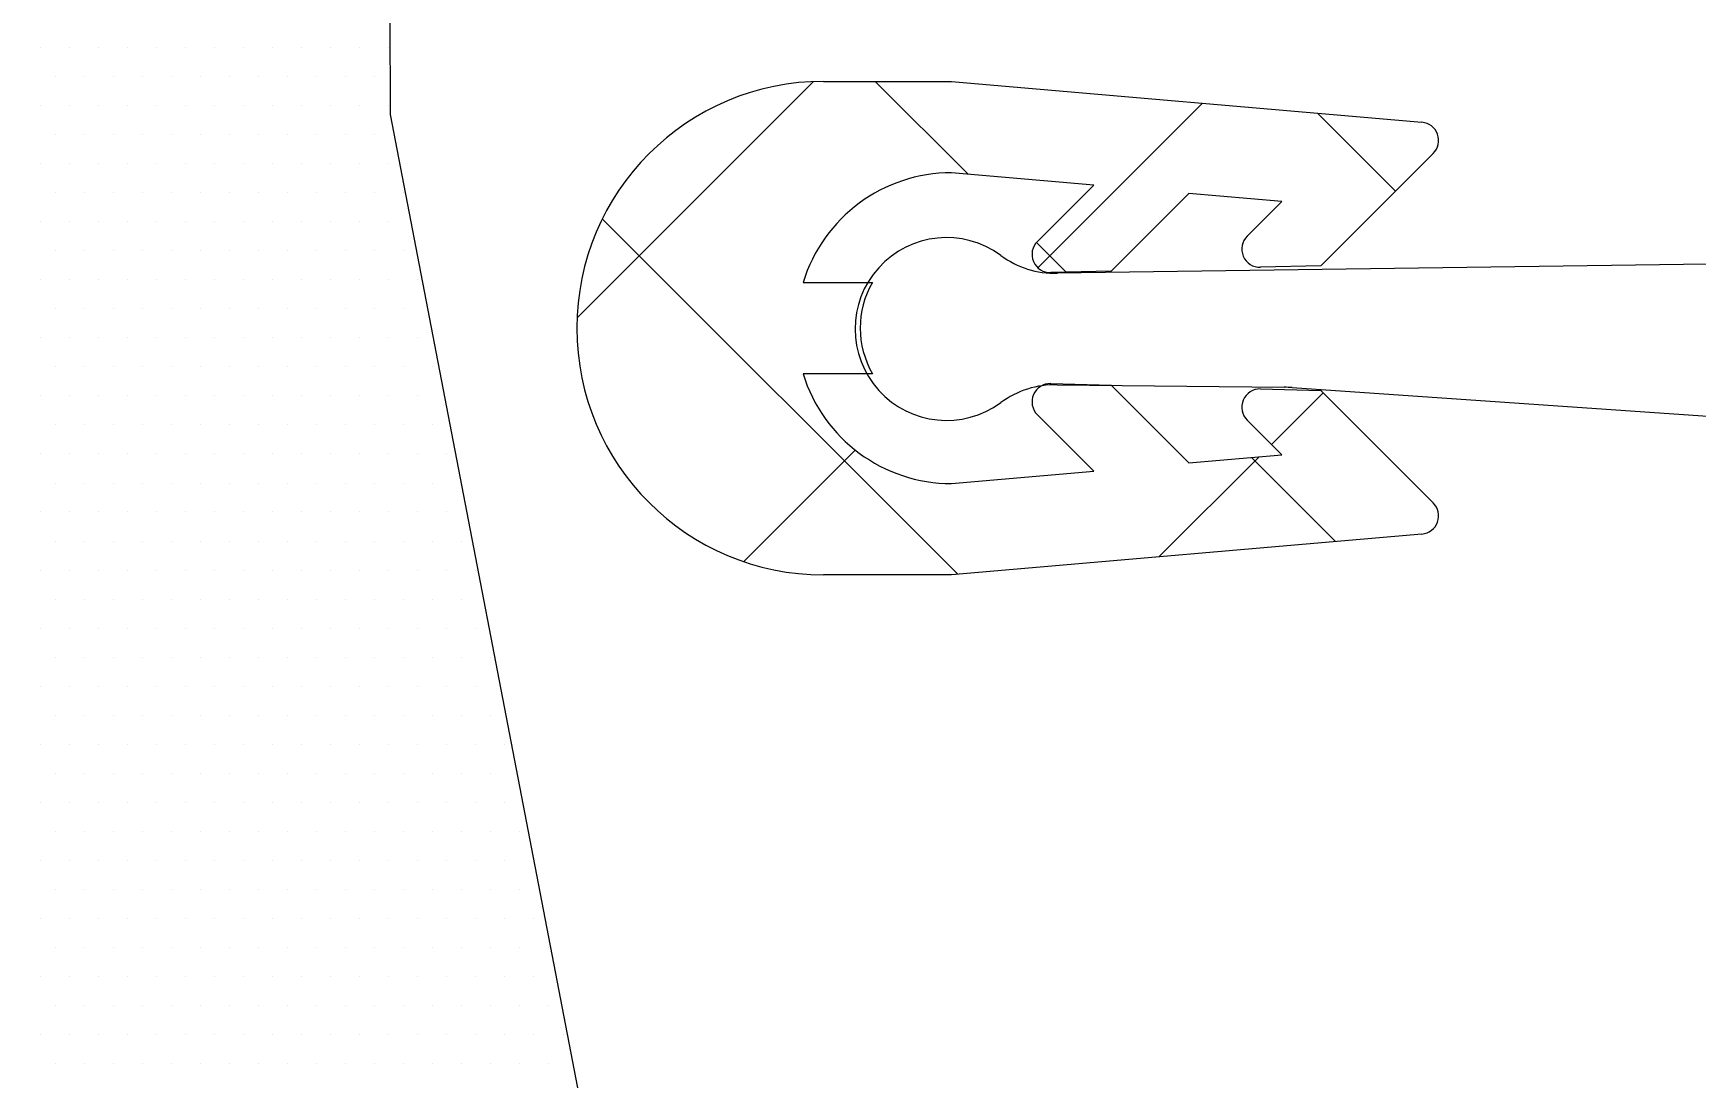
# Model space of a CAD drawing. Extents: x 820 to 5791, y 1495 to 5010.
# Drawn here: x 2816.494 to 2818.313, y 2078.046 to 2079.189 of the extents above; entities that cross this region are included whole.
import ezdxf

# ---------------------------------------------------------------- set-up
doc = ezdxf.new("R2010")
doc.units = 0
doc.header["$LTSCALE"] = 20
doc.layers.get('0').update_dxf_attribs({"linetype": 'CONTINUOUS', "lineweight": 15})
doc.layers.get('DEFPOINTS').update_dxf_attribs({"linetype": 'CONTINUOUS'})
doc.layers.add('_00_TT_PLASTER INTERIOR', color=60, linetype='CONTINUOUS', lineweight=0)
doc.layers.add('ölç', color=63, linetype='CONTINUOUS', lineweight=20)
doc.layers.add('dış ölçü', color=7, linetype='CONTINUOUS', lineweight=20, true_color=0x0d6787)
doc.styles.add('TRS', font='times.ttf', dxfattribs={"width": 0.8})
doc.dimstyles.new('dış ölçü', dxfattribs={"dimtxt": 12, "dimasz": 5, "dimexe": 5, "dimexo": 35, "dimgap": 5, "dimtad": 1, "dimdec": 0, "dimdsep": 46, "dimtxsty": 'TRS', "dimblk": 'DOT', "dimcen": 0, "dimdle": 0.1, "dimclrd": 256, "dimclre": 256, "dimclrt": 73, "dimadec": 0, "dimazin": 0, "dimtfac": 0.3, "dimtdec": 0, "dimtix": 1, "dimtmove": 2, "dimatfit": 3, "dimldrblk": 'DOT', "dimfxl": 1, "dimfxlon": 1, "dimtolj": 1, "dimarcsym": 0})

# ---------------------------------------------------------------- blocks, each defined once
blk = doc.blocks.new('_Dot')
at = {"layer": 'ölç', "color": 0, "lineweight": -2}
blk.add_line((-0.5, 0), (-1, 0), dxfattribs=at)
at = {"layer": 'ölç', "color": 0, "const_width": 0.5}
blk.add_lwpolyline([(-0.25, 0, 1), (0.25, 0, 1)], format="xyb", close=True, dxfattribs=at)
blk = doc.blocks.new('*D175')
at = {"layer": 'DEFPOINTS', "color": 0, "transparency": 16777216}
for p in [(2564.5726, 2100.0514), (2844.1763, 2097.0445), (2844.1763, 1809.2783)]:
    blk.add_point(p, dxfattribs=at)
at = {"layer": 'dış ölçü', "lineweight": -2, "transparency": 16777216}
for p, q in [((2564.5726, 1810.2783), (2564.5726, 1804.2783)), ((2844.1763, 1810.2783), (2844.1763, 1804.2783)), ((2569.5726, 1809.2783), (2839.1763, 1809.2783))]:
    blk.add_line(p, q, dxfattribs=at)
at = {"layer": 'dış ölçü', "lineweight": -2, "transparency": 16777216, "xscale": 5, "yscale": 5, "zscale": 5, "rotation": 180}
blk.add_blockref('_Dot', (2564.5726, 1809.2783), dxfattribs=at)
at = {"layer": 'dış ölçü', "lineweight": -2, "transparency": 16777216, "xscale": 5, "yscale": 5, "zscale": 5}
blk.add_blockref('_Dot', (2844.1763, 1809.2783), dxfattribs=at)
at = {"layer": 'dış ölçü', "color": 73, "transparency": 16777216, "insert": (2704.3745, 1820.3821), "char_height": 12, "attachment_point": 5, "style": 'TRS'}
blk.add_mtext('\\A1;280', dxfattribs=at)
blk = doc.blocks.new('*D180')
at = {"layer": 'DEFPOINTS', "color": 0, "transparency": 16777216}
for p in [(3700.9717, 2100.0445), (2054.2879, 2083.4408), (3700.9717, 1729.2783)]:
    blk.add_point(p, dxfattribs=at)
at = {"layer": 'dış ölçü', "lineweight": -2, "transparency": 16777216}
for p, q in [((2054.2879, 1730.2783), (2054.2879, 1724.2783)), ((3700.9717, 1730.2783), (3700.9717, 1724.2783)), ((2059.2879, 1729.2783), (3695.9717, 1729.2783))]:
    blk.add_line(p, q, dxfattribs=at)
at = {"layer": 'dış ölçü', "lineweight": -2, "transparency": 16777216, "xscale": 5, "yscale": 5, "zscale": 5, "rotation": 180}
blk.add_blockref('_Dot', (2054.2879, 1729.2783), dxfattribs=at)
at = {"layer": 'dış ölçü', "lineweight": -2, "transparency": 16777216, "xscale": 5, "yscale": 5, "zscale": 5}
blk.add_blockref('_Dot', (3700.9717, 1729.2783), dxfattribs=at)
at = {"layer": 'dış ölçü', "color": 73, "transparency": 16777216, "insert": (2877.6298, 1740.3994), "char_height": 12, "attachment_point": 5, "style": 'TRS'}
blk.add_mtext('\\A1;1647', dxfattribs=at)
blk = doc.blocks.new('HGJFG')
at = {"color": 9}
for p, q in [((-2347.7029, -3291.1423), (-2347.7024, -3291.2504)), ((-2348.0849, -3291.1772), (-2348.0849, -3291.1772)), ((-2348.0532, -3291.1772), (-2348.0532, -3291.1772)), ((-2348.0214, -3291.1772), (-2348.0214, -3291.1772)), ((-2347.9897, -3291.1772), (-2347.9897, -3291.1772)), ((-2347.9579, -3291.1772), (-2347.9579, -3291.1772)), ((-2347.9262, -3291.1772), (-2347.9262, -3291.1772)), ((-2347.8944, -3291.1772), (-2347.8944, -3291.1772)), ((-2347.8627, -3291.1772), (-2347.8627, -3291.1772)), ((-2347.8309, -3291.1772), (-2347.8309, -3291.1772)), ((-2347.7992, -3291.1772), (-2347.7992, -3291.1772)), ((-2347.7674, -3291.1772), (-2347.7674, -3291.1772)), ((-2347.7357, -3291.1772), (-2347.7357, -3291.1772)), ((-2347.7039, -3291.1772), (-2347.7039, -3291.1772)), ((-2348.069, -3291.209), (-2348.069, -3291.209)), ((-2348.0373, -3291.209), (-2348.0373, -3291.209)), ((-2348.0055, -3291.209), (-2348.0055, -3291.209)), ((-2347.9738, -3291.209), (-2347.9738, -3291.209)), ((-2347.942, -3291.209), (-2347.942, -3291.209)), ((-2347.9103, -3291.209), (-2347.9103, -3291.209)), ((-2347.8785, -3291.209), (-2347.8785, -3291.209)), ((-2347.8468, -3291.209), (-2347.8468, -3291.209)), ((-2347.815, -3291.209), (-2347.815, -3291.209)), ((-2347.7833, -3291.209), (-2347.7833, -3291.209)), ((-2347.7515, -3291.209), (-2347.7515, -3291.209)), ((-2347.7198, -3291.209), (-2347.7198, -3291.209)), ((-2347.2283, -3291.214), (-2347.0884, -3291.214)), ((-2347.0704, -3291.3156), (-2347.1719, -3291.214)), ((-2347.0884, -3291.214), (-2346.5739, -3291.2588)), ((-2347.498, -3291.4729), (-2347.2394, -3291.2143)), ((-2348.0849, -3291.2407), (-2348.0849, -3291.2407)), ((-2348.0532, -3291.2407), (-2348.0532, -3291.2407)), ((-2348.0214, -3291.2407), (-2348.0214, -3291.2407)), ((-2347.9897, -3291.2407), (-2347.9897, -3291.2407)), ((-2347.9579, -3291.2407), (-2347.9579, -3291.2407)), ((-2347.9262, -3291.2407), (-2347.9262, -3291.2407)), ((-2347.8944, -3291.2407), (-2347.8944, -3291.2407)), ((-2347.8627, -3291.2407), (-2347.8627, -3291.2407)), ((-2347.8309, -3291.2407), (-2347.8309, -3291.2407)), ((-2347.7992, -3291.2407), (-2347.7992, -3291.2407)), ((-2347.7674, -3291.2407), (-2347.7674, -3291.2407)), ((-2347.7357, -3291.2407), (-2347.7357, -3291.2407)), ((-2347.7039, -3291.2407), (-2347.7039, -3291.2407)), ((-2347.7024, -3291.2504), (-2347.4546, -3292.5376)), ((-2346.9941, -3291.4179), (-2346.814, -3291.2379)), ((-2346.6028, -3291.3342), (-2346.6881, -3291.2488)), ((-2348.069, -3291.2725), (-2348.069, -3291.2725)), ((-2348.0373, -3291.2725), (-2348.0373, -3291.2725)), ((-2348.0055, -3291.2725), (-2348.0055, -3291.2725)), ((-2347.9738, -3291.2725), (-2347.9738, -3291.2725)), ((-2347.942, -3291.2725), (-2347.942, -3291.2725)), ((-2347.9103, -3291.2725), (-2347.9103, -3291.2725)), ((-2347.8785, -3291.2725), (-2347.8785, -3291.2725)), ((-2347.8468, -3291.2725), (-2347.8468, -3291.2725)), ((-2347.815, -3291.2725), (-2347.815, -3291.2725)), ((-2347.7833, -3291.2725), (-2347.7833, -3291.2725)), ((-2347.7515, -3291.2725), (-2347.7515, -3291.2725)), ((-2347.7198, -3291.2725), (-2347.7198, -3291.2725)), ((-2348.0849, -3291.3042), (-2348.0849, -3291.3042)), ((-2348.0532, -3291.3042), (-2348.0532, -3291.3042)), ((-2348.0214, -3291.3042), (-2348.0214, -3291.3042)), ((-2347.9897, -3291.3042), (-2347.9897, -3291.3042)), ((-2347.9579, -3291.3042), (-2347.9579, -3291.3042)), ((-2347.9262, -3291.3042), (-2347.9262, -3291.3042)), ((-2347.8944, -3291.3042), (-2347.8944, -3291.3042)), ((-2347.8627, -3291.3042), (-2347.8627, -3291.3042)), ((-2347.8309, -3291.3042), (-2347.8309, -3291.3042)), ((-2347.7992, -3291.3042), (-2347.7992, -3291.3042)), ((-2347.7674, -3291.3042), (-2347.7674, -3291.3042)), ((-2347.7357, -3291.3042), (-2347.7357, -3291.3042)), ((-2347.7039, -3291.3042), (-2347.7039, -3291.3042)), ((-2346.5614, -3291.2928), (-2346.6844, -3291.4158)), ((-2346.9329, -3291.3275), (-2347.0883, -3291.314)), ((-2348.069, -3291.336), (-2348.069, -3291.336)), ((-2348.0373, -3291.336), (-2348.0373, -3291.336)), ((-2348.0055, -3291.336), (-2348.0055, -3291.336)), ((-2347.9738, -3291.336), (-2347.9738, -3291.336)), ((-2347.942, -3291.336), (-2347.942, -3291.336)), ((-2347.9103, -3291.336), (-2347.9103, -3291.336)), ((-2347.8785, -3291.336), (-2347.8785, -3291.336)), ((-2347.8468, -3291.336), (-2347.8468, -3291.336)), ((-2347.815, -3291.336), (-2347.815, -3291.336)), ((-2347.7833, -3291.336), (-2347.7833, -3291.336)), ((-2347.7515, -3291.336), (-2347.7515, -3291.336)), ((-2347.7198, -3291.336), (-2347.7198, -3291.336)), ((-2347.688, -3291.336), (-2347.688, -3291.336)), ((-2346.9945, -3291.3892), (-2346.9329, -3291.3275)), ((-2346.8288, -3291.3366), (-2346.9138, -3291.4216)), ((-2346.7272, -3291.3454), (-2346.8288, -3291.3366)), ((-2346.7651, -3291.3833), (-2346.7272, -3291.3454)), ((-2348.0849, -3291.3677), (-2348.0849, -3291.3677)), ((-2348.0532, -3291.3677), (-2348.0532, -3291.3677)), ((-2348.0214, -3291.3677), (-2348.0214, -3291.3677)), ((-2347.9897, -3291.3677), (-2347.9897, -3291.3677)), ((-2347.9579, -3291.3677), (-2347.9579, -3291.3677)), ((-2347.9262, -3291.3677), (-2347.9262, -3291.3677)), ((-2347.8944, -3291.3677), (-2347.8944, -3291.3677)), ((-2347.8627, -3291.3677), (-2347.8627, -3291.3677)), ((-2347.8309, -3291.3677), (-2347.8309, -3291.3677)), ((-2347.7992, -3291.3677), (-2347.7992, -3291.3677)), ((-2347.7674, -3291.3677), (-2347.7674, -3291.3677)), ((-2347.7357, -3291.3677), (-2347.7357, -3291.3677)), ((-2347.7039, -3291.3677), (-2347.7039, -3291.3677)), ((-2347.0815, -3291.7534), (-2347.4704, -3291.3646)), ((-2346.9631, -3291.4229), (-2346.9956, -3291.3903)), ((-2348.069, -3291.3995), (-2348.069, -3291.3995)), ((-2348.0373, -3291.3995), (-2348.0373, -3291.3995)), ((-2348.0055, -3291.3995), (-2348.0055, -3291.3995)), ((-2347.9738, -3291.3995), (-2347.9738, -3291.3995)), ((-2347.942, -3291.3995), (-2347.942, -3291.3995)), ((-2347.9103, -3291.3995), (-2347.9103, -3291.3995)), ((-2347.8785, -3291.3995), (-2347.8785, -3291.3995)), ((-2347.8468, -3291.3995), (-2347.8468, -3291.3995)), ((-2347.815, -3291.3995), (-2347.815, -3291.3995)), ((-2347.7833, -3291.3995), (-2347.7833, -3291.3995)), ((-2347.7515, -3291.3995), (-2347.7515, -3291.3995)), ((-2347.7198, -3291.3995), (-2347.7198, -3291.3995)), ((-2347.688, -3291.3995), (-2347.688, -3291.3995)), ((-2346.017, -3291.4107), (-2346.9727, -3291.424)), ((-2348.0849, -3291.4312), (-2348.0849, -3291.4312)), ((-2348.0532, -3291.4312), (-2348.0532, -3291.4312)), ((-2348.0214, -3291.4312), (-2348.0214, -3291.4312)), ((-2347.9897, -3291.4312), (-2347.9897, -3291.4312)), ((-2347.9579, -3291.4312), (-2347.9579, -3291.4312)), ((-2347.9262, -3291.4312), (-2347.9262, -3291.4312)), ((-2347.8944, -3291.4312), (-2347.8944, -3291.4312)), ((-2347.8627, -3291.4312), (-2347.8627, -3291.4312)), ((-2347.8309, -3291.4312), (-2347.8309, -3291.4312)), ((-2347.7992, -3291.4312), (-2347.7992, -3291.4312)), ((-2347.7674, -3291.4312), (-2347.7674, -3291.4312)), ((-2347.7357, -3291.4312), (-2347.7357, -3291.4312)), ((-2347.7039, -3291.4312), (-2347.7039, -3291.4312)), ((-2347.6722, -3291.4312), (-2347.6722, -3291.4312)), ((-2346.9138, -3291.4216), (-2346.9799, -3291.4233)), ((-2346.6844, -3291.4158), (-2346.7504, -3291.4175)), ((-2347.2508, -3291.4341), (-2347.1749, -3291.4341)), ((-2348.069, -3291.463), (-2348.069, -3291.463)), ((-2348.0373, -3291.463), (-2348.0373, -3291.463)), ((-2348.0055, -3291.463), (-2348.0055, -3291.463)), ((-2347.9738, -3291.463), (-2347.9738, -3291.463)), ((-2347.942, -3291.463), (-2347.942, -3291.463)), ((-2347.9103, -3291.463), (-2347.9103, -3291.463)), ((-2347.8785, -3291.463), (-2347.8785, -3291.463)), ((-2347.8468, -3291.463), (-2347.8468, -3291.463)), ((-2347.815, -3291.463), (-2347.815, -3291.463)), ((-2347.7833, -3291.463), (-2347.7833, -3291.463)), ((-2347.7515, -3291.463), (-2347.7515, -3291.463)), ((-2347.7198, -3291.463), (-2347.7198, -3291.463)), ((-2347.688, -3291.463), (-2347.688, -3291.463)), ((-2348.0849, -3291.4947), (-2348.0849, -3291.4947)), ((-2348.0532, -3291.4947), (-2348.0532, -3291.4947)), ((-2348.0214, -3291.4947), (-2348.0214, -3291.4947)), ((-2347.9897, -3291.4947), (-2347.9897, -3291.4947)), ((-2347.9579, -3291.4947), (-2347.9579, -3291.4947)), ((-2347.9262, -3291.4947), (-2347.9262, -3291.4947)), ((-2347.8944, -3291.4947), (-2347.8944, -3291.4947)), ((-2347.8627, -3291.4947), (-2347.8627, -3291.4947)), ((-2347.8309, -3291.4947), (-2347.8309, -3291.4947)), ((-2347.7992, -3291.4947), (-2347.7992, -3291.4947)), ((-2347.7674, -3291.4947), (-2347.7674, -3291.4947)), ((-2347.7357, -3291.4947), (-2347.7357, -3291.4947)), ((-2347.7039, -3291.4947), (-2347.7039, -3291.4947)), ((-2347.6722, -3291.4947), (-2347.6722, -3291.4947)), ((-2348.069, -3291.5265), (-2348.069, -3291.5265)), ((-2348.0373, -3291.5265), (-2348.0373, -3291.5265)), ((-2348.0055, -3291.5265), (-2348.0055, -3291.5265)), ((-2347.9738, -3291.5265), (-2347.9738, -3291.5265)), ((-2347.942, -3291.5265), (-2347.942, -3291.5265)), ((-2347.9103, -3291.5265), (-2347.9103, -3291.5265)), ((-2347.8785, -3291.5265), (-2347.8785, -3291.5265)), ((-2347.8468, -3291.5265), (-2347.8468, -3291.5265)), ((-2347.815, -3291.5265), (-2347.815, -3291.5265)), ((-2347.7833, -3291.5265), (-2347.7833, -3291.5265)), ((-2347.7515, -3291.5265), (-2347.7515, -3291.5265)), ((-2347.7198, -3291.5265), (-2347.7198, -3291.5265)), ((-2347.688, -3291.5265), (-2347.688, -3291.5265)), ((-2347.6563, -3291.5265), (-2347.6563, -3291.5265)), ((-2347.1749, -3291.5341), (-2347.2508, -3291.5341)), ((-2348.0849, -3291.5582), (-2348.0849, -3291.5582)), ((-2348.0532, -3291.5582), (-2348.0532, -3291.5582)), ((-2348.0214, -3291.5582), (-2348.0214, -3291.5582)), ((-2347.9897, -3291.5582), (-2347.9897, -3291.5582)), ((-2347.9579, -3291.5582), (-2347.9579, -3291.5582)), ((-2347.9262, -3291.5582), (-2347.9262, -3291.5582)), ((-2347.8944, -3291.5582), (-2347.8944, -3291.5582)), ((-2347.8627, -3291.5582), (-2347.8627, -3291.5582)), ((-2347.8309, -3291.5582), (-2347.8309, -3291.5582)), ((-2347.7992, -3291.5582), (-2347.7992, -3291.5582)), ((-2347.7674, -3291.5582), (-2347.7674, -3291.5582)), ((-2347.7357, -3291.5582), (-2347.7357, -3291.5582)), ((-2347.7039, -3291.5582), (-2347.7039, -3291.5582)), ((-2347.6722, -3291.5582), (-2347.6722, -3291.5582)), ((-2346.9799, -3291.5447), (-2346.9138, -3291.5464)), ((-2346.9728, -3291.546), (-2346.7246, -3291.5487)), ((-2346.9138, -3291.5464), (-2346.8288, -3291.6315)), ((-2346.7504, -3291.5506), (-2346.6844, -3291.5523)), ((-2346.7385, -3291.6114), (-2346.6819, -3291.5548)), ((-2346.7159, -3291.549), (-2346.0915, -3291.5922)), ((-2346.6844, -3291.5523), (-2346.5614, -3291.6753)), ((-2348.069, -3291.59), (-2348.069, -3291.59)), ((-2348.0373, -3291.59), (-2348.0373, -3291.59)), ((-2348.0055, -3291.59), (-2348.0055, -3291.59)), ((-2347.9738, -3291.59), (-2347.9738, -3291.59)), ((-2347.942, -3291.59), (-2347.942, -3291.59)), ((-2347.9103, -3291.59), (-2347.9103, -3291.59)), ((-2347.8785, -3291.59), (-2347.8785, -3291.59)), ((-2347.8468, -3291.59), (-2347.8468, -3291.59)), ((-2347.815, -3291.59), (-2347.815, -3291.59)), ((-2347.7833, -3291.59), (-2347.7833, -3291.59)), ((-2347.7515, -3291.59), (-2347.7515, -3291.59)), ((-2347.7198, -3291.59), (-2347.7198, -3291.59)), ((-2347.688, -3291.59), (-2347.688, -3291.59)), ((-2347.6563, -3291.59), (-2347.6563, -3291.59)), ((-2346.9329, -3291.6405), (-2346.9945, -3291.5789)), ((-2346.7272, -3291.6226), (-2346.7651, -3291.5848)), ((-2348.0849, -3291.6217), (-2348.0849, -3291.6217)), ((-2348.0532, -3291.6217), (-2348.0532, -3291.6217)), ((-2348.0214, -3291.6217), (-2348.0214, -3291.6217)), ((-2347.9897, -3291.6217), (-2347.9897, -3291.6217)), ((-2347.9579, -3291.6217), (-2347.9579, -3291.6217)), ((-2347.9262, -3291.6217), (-2347.9262, -3291.6217)), ((-2347.8944, -3291.6217), (-2347.8944, -3291.6217)), ((-2347.8627, -3291.6217), (-2347.8627, -3291.6217)), ((-2347.8309, -3291.6217), (-2347.8309, -3291.6217)), ((-2347.7992, -3291.6217), (-2347.7992, -3291.6217)), ((-2347.7674, -3291.6217), (-2347.7674, -3291.6217)), ((-2347.7357, -3291.6217), (-2347.7357, -3291.6217)), ((-2347.7039, -3291.6217), (-2347.7039, -3291.6217)), ((-2347.6722, -3291.6217), (-2347.6722, -3291.6217)), ((-2347.6404, -3291.6217), (-2347.6404, -3291.6217)), ((-2347.3157, -3291.7395), (-2347.1937, -3291.6175)), ((-2346.8615, -3291.7343), (-2346.7519, -3291.6248)), ((-2346.8288, -3291.6315), (-2346.7272, -3291.6226)), ((-2346.6684, -3291.7176), (-2346.7604, -3291.6255)), ((-2347.0883, -3291.6541), (-2346.9329, -3291.6405)), ((-2348.069, -3291.6535), (-2348.069, -3291.6535)), ((-2348.0373, -3291.6535), (-2348.0373, -3291.6535)), ((-2348.0055, -3291.6535), (-2348.0055, -3291.6535)), ((-2347.9738, -3291.6535), (-2347.9738, -3291.6535)), ((-2347.942, -3291.6535), (-2347.942, -3291.6535)), ((-2347.9103, -3291.6535), (-2347.9103, -3291.6535)), ((-2347.8785, -3291.6535), (-2347.8785, -3291.6535)), ((-2347.8468, -3291.6535), (-2347.8468, -3291.6535)), ((-2347.815, -3291.6535), (-2347.815, -3291.6535)), ((-2347.7833, -3291.6535), (-2347.7833, -3291.6535)), ((-2347.7515, -3291.6535), (-2347.7515, -3291.6535)), ((-2347.7198, -3291.6535), (-2347.7198, -3291.6535)), ((-2347.688, -3291.6535), (-2347.688, -3291.6535)), ((-2347.6563, -3291.6535), (-2347.6563, -3291.6535)), ((-2348.0849, -3291.6852), (-2348.0849, -3291.6852)), ((-2348.0532, -3291.6852), (-2348.0532, -3291.6852)), ((-2348.0214, -3291.6852), (-2348.0214, -3291.6852)), ((-2347.9897, -3291.6852), (-2347.9897, -3291.6852)), ((-2347.9579, -3291.6852), (-2347.9579, -3291.6852)), ((-2347.9262, -3291.6852), (-2347.9262, -3291.6852)), ((-2347.8944, -3291.6852), (-2347.8944, -3291.6852)), ((-2347.8627, -3291.6852), (-2347.8627, -3291.6852)), ((-2347.8309, -3291.6852), (-2347.8309, -3291.6852)), ((-2347.7992, -3291.6852), (-2347.7992, -3291.6852)), ((-2347.7674, -3291.6852), (-2347.7674, -3291.6852)), ((-2347.7357, -3291.6852), (-2347.7357, -3291.6852)), ((-2347.7039, -3291.6852), (-2347.7039, -3291.6852)), ((-2347.6722, -3291.6852), (-2347.6722, -3291.6852)), ((-2347.6404, -3291.6852), (-2347.6404, -3291.6852)), ((-2348.069, -3291.717), (-2348.069, -3291.717)), ((-2348.0373, -3291.717), (-2348.0373, -3291.717)), ((-2348.0055, -3291.717), (-2348.0055, -3291.717)), ((-2347.9738, -3291.717), (-2347.9738, -3291.717)), ((-2347.942, -3291.717), (-2347.942, -3291.717)), ((-2347.9103, -3291.717), (-2347.9103, -3291.717)), ((-2347.8785, -3291.717), (-2347.8785, -3291.717)), ((-2347.8468, -3291.717), (-2347.8468, -3291.717)), ((-2347.815, -3291.717), (-2347.815, -3291.717)), ((-2347.7833, -3291.717), (-2347.7833, -3291.717)), ((-2347.7515, -3291.717), (-2347.7515, -3291.717)), ((-2347.7198, -3291.717), (-2347.7198, -3291.717)), ((-2347.688, -3291.717), (-2347.688, -3291.717)), ((-2347.6563, -3291.717), (-2347.6563, -3291.717)), ((-2347.6245, -3291.717), (-2347.6245, -3291.717)), ((-2346.5739, -3291.7093), (-2347.0883, -3291.754)), ((-2348.0849, -3291.7487), (-2348.0849, -3291.7487)), ((-2348.0532, -3291.7487), (-2348.0532, -3291.7487)), ((-2348.0214, -3291.7487), (-2348.0214, -3291.7487)), ((-2347.9897, -3291.7487), (-2347.9897, -3291.7487)), ((-2347.9579, -3291.7487), (-2347.9579, -3291.7487)), ((-2347.9262, -3291.7487), (-2347.9262, -3291.7487)), ((-2347.8944, -3291.7487), (-2347.8944, -3291.7487)), ((-2347.8627, -3291.7487), (-2347.8627, -3291.7487)), ((-2347.8309, -3291.7487), (-2347.8309, -3291.7487)), ((-2347.7992, -3291.7487), (-2347.7992, -3291.7487)), ((-2347.7674, -3291.7487), (-2347.7674, -3291.7487)), ((-2347.7357, -3291.7487), (-2347.7357, -3291.7487)), ((-2347.7039, -3291.7487), (-2347.7039, -3291.7487)), ((-2347.6722, -3291.7487), (-2347.6722, -3291.7487)), ((-2347.6404, -3291.7487), (-2347.6404, -3291.7487)), ((-2347.6087, -3291.7487), (-2347.6087, -3291.7487)), ((-2347.0883, -3291.754), (-2347.2283, -3291.754)), ((-2348.069, -3291.7805), (-2348.069, -3291.7805)), ((-2348.0373, -3291.7805), (-2348.0373, -3291.7805)), ((-2348.0055, -3291.7805), (-2348.0055, -3291.7805)), ((-2347.9738, -3291.7805), (-2347.9738, -3291.7805)), ((-2347.942, -3291.7805), (-2347.942, -3291.7805)), ((-2347.9103, -3291.7805), (-2347.9103, -3291.7805)), ((-2347.8785, -3291.7805), (-2347.8785, -3291.7805)), ((-2347.8468, -3291.7805), (-2347.8468, -3291.7805)), ((-2347.815, -3291.7805), (-2347.815, -3291.7805)), ((-2347.7833, -3291.7805), (-2347.7833, -3291.7805)), ((-2347.7515, -3291.7805), (-2347.7515, -3291.7805)), ((-2347.7198, -3291.7805), (-2347.7198, -3291.7805)), ((-2347.688, -3291.7805), (-2347.688, -3291.7805)), ((-2347.6563, -3291.7805), (-2347.6563, -3291.7805)), ((-2347.6245, -3291.7805), (-2347.6245, -3291.7805)), ((-2348.0849, -3291.8122), (-2348.0849, -3291.8122)), ((-2348.0532, -3291.8122), (-2348.0532, -3291.8122)), ((-2348.0214, -3291.8122), (-2348.0214, -3291.8122)), ((-2347.9897, -3291.8122), (-2347.9897, -3291.8122)), ((-2347.9579, -3291.8122), (-2347.9579, -3291.8122)), ((-2347.9262, -3291.8122), (-2347.9262, -3291.8122)), ((-2347.8944, -3291.8122), (-2347.8944, -3291.8122)), ((-2347.8627, -3291.8122), (-2347.8627, -3291.8122)), ((-2347.8309, -3291.8122), (-2347.8309, -3291.8122)), ((-2347.7992, -3291.8122), (-2347.7992, -3291.8122)), ((-2347.7674, -3291.8122), (-2347.7674, -3291.8122)), ((-2347.7357, -3291.8122), (-2347.7357, -3291.8122)), ((-2347.7039, -3291.8122), (-2347.7039, -3291.8122)), ((-2347.6722, -3291.8122), (-2347.6722, -3291.8122)), ((-2347.6404, -3291.8122), (-2347.6404, -3291.8122)), ((-2347.6087, -3291.8122), (-2347.6087, -3291.8122)), ((-2348.069, -3291.844), (-2348.069, -3291.844)), ((-2348.0373, -3291.844), (-2348.0373, -3291.844)), ((-2348.0055, -3291.844), (-2348.0055, -3291.844)), ((-2347.9738, -3291.844), (-2347.9738, -3291.844)), ((-2347.942, -3291.844), (-2347.942, -3291.844)), ((-2347.9103, -3291.844), (-2347.9103, -3291.844)), ((-2347.8785, -3291.844), (-2347.8785, -3291.844)), ((-2347.8468, -3291.844), (-2347.8468, -3291.844)), ((-2347.815, -3291.844), (-2347.815, -3291.844)), ((-2347.7833, -3291.844), (-2347.7833, -3291.844)), ((-2347.7515, -3291.844), (-2347.7515, -3291.844)), ((-2347.7198, -3291.844), (-2347.7198, -3291.844)), ((-2347.688, -3291.844), (-2347.688, -3291.844)), ((-2347.6563, -3291.844), (-2347.6563, -3291.844)), ((-2347.6245, -3291.844), (-2347.6245, -3291.844)), ((-2347.5928, -3291.844), (-2347.5928, -3291.844)), ((-2348.0849, -3291.8757), (-2348.0849, -3291.8757)), ((-2348.0532, -3291.8757), (-2348.0532, -3291.8757)), ((-2348.0214, -3291.8757), (-2348.0214, -3291.8757)), ((-2347.9897, -3291.8757), (-2347.9897, -3291.8757)), ((-2347.9579, -3291.8757), (-2347.9579, -3291.8757)), ((-2347.9262, -3291.8757), (-2347.9262, -3291.8757)), ((-2347.8944, -3291.8757), (-2347.8944, -3291.8757)), ((-2347.8627, -3291.8757), (-2347.8627, -3291.8757)), ((-2347.8309, -3291.8757), (-2347.8309, -3291.8757)), ((-2347.7992, -3291.8757), (-2347.7992, -3291.8757)), ((-2347.7674, -3291.8757), (-2347.7674, -3291.8757)), ((-2347.7357, -3291.8757), (-2347.7357, -3291.8757)), ((-2347.7039, -3291.8757), (-2347.7039, -3291.8757)), ((-2347.6722, -3291.8757), (-2347.6722, -3291.8757)), ((-2347.6404, -3291.8757), (-2347.6404, -3291.8757)), ((-2347.6087, -3291.8757), (-2347.6087, -3291.8757)), ((-2348.069, -3291.9075), (-2348.069, -3291.9075)), ((-2348.0373, -3291.9075), (-2348.0373, -3291.9075)), ((-2348.0055, -3291.9075), (-2348.0055, -3291.9075)), ((-2347.9738, -3291.9075), (-2347.9738, -3291.9075)), ((-2347.942, -3291.9075), (-2347.942, -3291.9075)), ((-2347.9103, -3291.9075), (-2347.9103, -3291.9075)), ((-2347.8785, -3291.9075), (-2347.8785, -3291.9075)), ((-2347.8468, -3291.9075), (-2347.8468, -3291.9075)), ((-2347.815, -3291.9075), (-2347.815, -3291.9075)), ((-2347.7833, -3291.9075), (-2347.7833, -3291.9075)), ((-2347.7515, -3291.9075), (-2347.7515, -3291.9075)), ((-2347.7198, -3291.9075), (-2347.7198, -3291.9075)), ((-2347.688, -3291.9075), (-2347.688, -3291.9075)), ((-2347.6563, -3291.9075), (-2347.6563, -3291.9075)), ((-2347.6245, -3291.9075), (-2347.6245, -3291.9075)), ((-2347.5928, -3291.9075), (-2347.5928, -3291.9075)), ((-2348.0849, -3291.9392), (-2348.0849, -3291.9392)), ((-2348.0532, -3291.9392), (-2348.0532, -3291.9392)), ((-2348.0214, -3291.9392), (-2348.0214, -3291.9392)), ((-2347.9897, -3291.9392), (-2347.9897, -3291.9392)), ((-2347.9579, -3291.9392), (-2347.9579, -3291.9392)), ((-2347.9262, -3291.9392), (-2347.9262, -3291.9392)), ((-2347.8944, -3291.9392), (-2347.8944, -3291.9392)), ((-2347.8627, -3291.9392), (-2347.8627, -3291.9392)), ((-2347.8309, -3291.9392), (-2347.8309, -3291.9392)), ((-2347.7992, -3291.9392), (-2347.7992, -3291.9392)), ((-2347.7674, -3291.9392), (-2347.7674, -3291.9392)), ((-2347.7357, -3291.9392), (-2347.7357, -3291.9392)), ((-2347.7039, -3291.9392), (-2347.7039, -3291.9392)), ((-2347.6722, -3291.9392), (-2347.6722, -3291.9392)), ((-2347.6404, -3291.9392), (-2347.6404, -3291.9392)), ((-2347.6087, -3291.9392), (-2347.6087, -3291.9392)), ((-2347.5769, -3291.9392), (-2347.5769, -3291.9392)), ((-2348.069, -3291.971), (-2348.069, -3291.971)), ((-2348.0373, -3291.971), (-2348.0373, -3291.971)), ((-2348.0055, -3291.971), (-2348.0055, -3291.971)), ((-2347.9738, -3291.971), (-2347.9738, -3291.971)), ((-2347.942, -3291.971), (-2347.942, -3291.971)), ((-2347.9103, -3291.971), (-2347.9103, -3291.971)), ((-2347.8785, -3291.971), (-2347.8785, -3291.971)), ((-2347.8468, -3291.971), (-2347.8468, -3291.971)), ((-2347.815, -3291.971), (-2347.815, -3291.971)), ((-2347.7833, -3291.971), (-2347.7833, -3291.971)), ((-2347.7515, -3291.971), (-2347.7515, -3291.971)), ((-2347.7198, -3291.971), (-2347.7198, -3291.971)), ((-2347.688, -3291.971), (-2347.688, -3291.971)), ((-2347.6563, -3291.971), (-2347.6563, -3291.971)), ((-2347.6245, -3291.971), (-2347.6245, -3291.971)), ((-2347.5928, -3291.971), (-2347.5928, -3291.971)), ((-2348.0849, -3292.0027), (-2348.0849, -3292.0027)), ((-2348.0532, -3292.0027), (-2348.0532, -3292.0027)), ((-2348.0214, -3292.0027), (-2348.0214, -3292.0027)), ((-2347.9897, -3292.0027), (-2347.9897, -3292.0027)), ((-2347.9579, -3292.0027), (-2347.9579, -3292.0027)), ((-2347.9262, -3292.0027), (-2347.9262, -3292.0027)), ((-2347.8944, -3292.0027), (-2347.8944, -3292.0027)), ((-2347.8627, -3292.0027), (-2347.8627, -3292.0027)), ((-2347.8309, -3292.0027), (-2347.8309, -3292.0027)), ((-2347.7992, -3292.0027), (-2347.7992, -3292.0027)), ((-2347.7674, -3292.0027), (-2347.7674, -3292.0027)), ((-2347.7357, -3292.0027), (-2347.7357, -3292.0027)), ((-2347.7039, -3292.0027), (-2347.7039, -3292.0027)), ((-2347.6722, -3292.0027), (-2347.6722, -3292.0027)), ((-2347.6404, -3292.0027), (-2347.6404, -3292.0027)), ((-2347.6087, -3292.0027), (-2347.6087, -3292.0027)), ((-2347.5769, -3292.0027), (-2347.5769, -3292.0027)), ((-2348.069, -3292.0345), (-2348.069, -3292.0345)), ((-2348.0373, -3292.0345), (-2348.0373, -3292.0345)), ((-2348.0055, -3292.0345), (-2348.0055, -3292.0345)), ((-2347.9738, -3292.0345), (-2347.9738, -3292.0345)), ((-2347.942, -3292.0345), (-2347.942, -3292.0345)), ((-2347.9103, -3292.0345), (-2347.9103, -3292.0345)), ((-2347.8785, -3292.0345), (-2347.8785, -3292.0345)), ((-2347.8468, -3292.0345), (-2347.8468, -3292.0345)), ((-2347.815, -3292.0345), (-2347.815, -3292.0345)), ((-2347.7833, -3292.0345), (-2347.7833, -3292.0345)), ((-2347.7515, -3292.0345), (-2347.7515, -3292.0345)), ((-2347.7198, -3292.0345), (-2347.7198, -3292.0345)), ((-2347.688, -3292.0345), (-2347.688, -3292.0345)), ((-2347.6563, -3292.0345), (-2347.6563, -3292.0345)), ((-2347.6245, -3292.0345), (-2347.6245, -3292.0345)), ((-2347.5928, -3292.0345), (-2347.5928, -3292.0345)), ((-2347.561, -3292.0345), (-2347.561, -3292.0345)), ((-2348.0849, -3292.0662), (-2348.0849, -3292.0662)), ((-2348.0532, -3292.0662), (-2348.0532, -3292.0662)), ((-2348.0214, -3292.0662), (-2348.0214, -3292.0662)), ((-2347.9897, -3292.0662), (-2347.9897, -3292.0662)), ((-2347.9579, -3292.0662), (-2347.9579, -3292.0662)), ((-2347.9262, -3292.0662), (-2347.9262, -3292.0662)), ((-2347.8944, -3292.0662), (-2347.8944, -3292.0662)), ((-2347.8627, -3292.0662), (-2347.8627, -3292.0662)), ((-2347.8309, -3292.0662), (-2347.8309, -3292.0662)), ((-2347.7992, -3292.0662), (-2347.7992, -3292.0662)), ((-2347.7674, -3292.0662), (-2347.7674, -3292.0662)), ((-2347.7357, -3292.0662), (-2347.7357, -3292.0662)), ((-2347.7039, -3292.0662), (-2347.7039, -3292.0662)), ((-2347.6722, -3292.0662), (-2347.6722, -3292.0662)), ((-2347.6404, -3292.0662), (-2347.6404, -3292.0662)), ((-2347.6087, -3292.0662), (-2347.6087, -3292.0662)), ((-2347.5769, -3292.0662), (-2347.5769, -3292.0662)), ((-2348.069, -3292.098), (-2348.069, -3292.098)), ((-2348.0373, -3292.098), (-2348.0373, -3292.098)), ((-2348.0055, -3292.098), (-2348.0055, -3292.098)), ((-2347.9738, -3292.098), (-2347.9738, -3292.098)), ((-2347.942, -3292.098), (-2347.942, -3292.098)), ((-2347.9103, -3292.098), (-2347.9103, -3292.098)), ((-2347.8785, -3292.098), (-2347.8785, -3292.098)), ((-2347.8468, -3292.098), (-2347.8468, -3292.098)), ((-2347.815, -3292.098), (-2347.815, -3292.098)), ((-2347.7833, -3292.098), (-2347.7833, -3292.098)), ((-2347.7515, -3292.098), (-2347.7515, -3292.098)), ((-2347.7198, -3292.098), (-2347.7198, -3292.098)), ((-2347.688, -3292.098), (-2347.688, -3292.098)), ((-2347.6563, -3292.098), (-2347.6563, -3292.098)), ((-2347.6245, -3292.098), (-2347.6245, -3292.098)), ((-2347.5928, -3292.098), (-2347.5928, -3292.098)), ((-2347.561, -3292.098), (-2347.561, -3292.098)), ((-2348.0849, -3292.1297), (-2348.0849, -3292.1297)), ((-2348.0532, -3292.1297), (-2348.0532, -3292.1297)), ((-2348.0214, -3292.1297), (-2348.0214, -3292.1297)), ((-2347.9897, -3292.1297), (-2347.9897, -3292.1297)), ((-2347.9579, -3292.1297), (-2347.9579, -3292.1297)), ((-2347.9262, -3292.1297), (-2347.9262, -3292.1297)), ((-2347.8944, -3292.1297), (-2347.8944, -3292.1297)), ((-2347.8627, -3292.1297), (-2347.8627, -3292.1297)), ((-2347.8309, -3292.1297), (-2347.8309, -3292.1297)), ((-2347.7992, -3292.1297), (-2347.7992, -3292.1297)), ((-2347.7674, -3292.1297), (-2347.7674, -3292.1297)), ((-2347.7357, -3292.1297), (-2347.7357, -3292.1297)), ((-2347.7039, -3292.1297), (-2347.7039, -3292.1297)), ((-2347.6722, -3292.1297), (-2347.6722, -3292.1297)), ((-2347.6404, -3292.1297), (-2347.6404, -3292.1297)), ((-2347.6087, -3292.1297), (-2347.6087, -3292.1297)), ((-2347.5769, -3292.1297), (-2347.5769, -3292.1297)), ((-2347.5452, -3292.1297), (-2347.5452, -3292.1297)), ((-2348.069, -3292.1615), (-2348.069, -3292.1615)), ((-2348.0373, -3292.1615), (-2348.0373, -3292.1615)), ((-2348.0055, -3292.1615), (-2348.0055, -3292.1615)), ((-2347.9738, -3292.1615), (-2347.9738, -3292.1615)), ((-2347.942, -3292.1615), (-2347.942, -3292.1615)), ((-2347.9103, -3292.1615), (-2347.9103, -3292.1615)), ((-2347.8785, -3292.1615), (-2347.8785, -3292.1615)), ((-2347.8468, -3292.1615), (-2347.8468, -3292.1615)), ((-2347.815, -3292.1615), (-2347.815, -3292.1615)), ((-2347.7833, -3292.1615), (-2347.7833, -3292.1615)), ((-2347.7515, -3292.1615), (-2347.7515, -3292.1615)), ((-2347.7198, -3292.1615), (-2347.7198, -3292.1615)), ((-2347.688, -3292.1615), (-2347.688, -3292.1615)), ((-2347.6563, -3292.1615), (-2347.6563, -3292.1615)), ((-2347.6245, -3292.1615), (-2347.6245, -3292.1615)), ((-2347.5928, -3292.1615), (-2347.5928, -3292.1615)), ((-2347.561, -3292.1615), (-2347.561, -3292.1615)), ((-2347.5293, -3292.1615), (-2347.5293, -3292.1615)), ((-2348.0849, -3292.1932), (-2348.0849, -3292.1932)), ((-2348.0532, -3292.1932), (-2348.0532, -3292.1932)), ((-2348.0214, -3292.1932), (-2348.0214, -3292.1932)), ((-2347.9897, -3292.1932), (-2347.9897, -3292.1932)), ((-2347.9579, -3292.1932), (-2347.9579, -3292.1932)), ((-2347.9262, -3292.1932), (-2347.9262, -3292.1932)), ((-2347.8944, -3292.1932), (-2347.8944, -3292.1932)), ((-2347.8627, -3292.1932), (-2347.8627, -3292.1932)), ((-2347.8309, -3292.1932), (-2347.8309, -3292.1932)), ((-2347.7992, -3292.1932), (-2347.7992, -3292.1932)), ((-2347.7674, -3292.1932), (-2347.7674, -3292.1932)), ((-2347.7357, -3292.1932), (-2347.7357, -3292.1932)), ((-2347.7039, -3292.1932), (-2347.7039, -3292.1932)), ((-2347.6722, -3292.1932), (-2347.6722, -3292.1932)), ((-2347.6404, -3292.1932), (-2347.6404, -3292.1932)), ((-2347.6087, -3292.1932), (-2347.6087, -3292.1932)), ((-2347.5769, -3292.1932), (-2347.5769, -3292.1932)), ((-2347.5452, -3292.1932), (-2347.5452, -3292.1932)), ((-2348.069, -3292.225), (-2348.069, -3292.225)), ((-2348.0373, -3292.225), (-2348.0373, -3292.225)), ((-2348.0055, -3292.225), (-2348.0055, -3292.225)), ((-2347.9738, -3292.225), (-2347.9738, -3292.225)), ((-2347.942, -3292.225), (-2347.942, -3292.225)), ((-2347.9103, -3292.225), (-2347.9103, -3292.225)), ((-2347.8785, -3292.225), (-2347.8785, -3292.225)), ((-2347.8468, -3292.225), (-2347.8468, -3292.225)), ((-2347.815, -3292.225), (-2347.815, -3292.225)), ((-2347.7833, -3292.225), (-2347.7833, -3292.225)), ((-2347.7515, -3292.225), (-2347.7515, -3292.225)), ((-2347.7198, -3292.225), (-2347.7198, -3292.225)), ((-2347.688, -3292.225), (-2347.688, -3292.225)), ((-2347.6563, -3292.225), (-2347.6563, -3292.225)), ((-2347.6245, -3292.225), (-2347.6245, -3292.225)), ((-2347.5928, -3292.225), (-2347.5928, -3292.225)), ((-2347.561, -3292.225), (-2347.561, -3292.225)), ((-2347.5293, -3292.225), (-2347.5293, -3292.225)), ((-2348.0849, -3292.2567), (-2348.0849, -3292.2567)), ((-2348.0532, -3292.2567), (-2348.0532, -3292.2567)), ((-2348.0214, -3292.2567), (-2348.0214, -3292.2567)), ((-2347.9897, -3292.2567), (-2347.9897, -3292.2567)), ((-2347.9579, -3292.2567), (-2347.9579, -3292.2567)), ((-2347.9262, -3292.2567), (-2347.9262, -3292.2567)), ((-2347.8944, -3292.2567), (-2347.8944, -3292.2567)), ((-2347.8627, -3292.2567), (-2347.8627, -3292.2567)), ((-2347.8309, -3292.2567), (-2347.8309, -3292.2567)), ((-2347.7992, -3292.2567), (-2347.7992, -3292.2567)), ((-2347.7674, -3292.2567), (-2347.7674, -3292.2567)), ((-2347.7357, -3292.2567), (-2347.7357, -3292.2567)), ((-2347.7039, -3292.2567), (-2347.7039, -3292.2567)), ((-2347.6722, -3292.2567), (-2347.6722, -3292.2567)), ((-2347.6404, -3292.2567), (-2347.6404, -3292.2567)), ((-2347.6087, -3292.2567), (-2347.6087, -3292.2567)), ((-2347.5769, -3292.2567), (-2347.5769, -3292.2567)), ((-2347.5452, -3292.2567), (-2347.5452, -3292.2567)), ((-2347.5134, -3292.2567), (-2347.5134, -3292.2567)), ((-2348.069, -3292.2885), (-2348.069, -3292.2885)), ((-2348.0373, -3292.2885), (-2348.0373, -3292.2885)), ((-2348.0055, -3292.2885), (-2348.0055, -3292.2885)), ((-2347.9738, -3292.2885), (-2347.9738, -3292.2885)), ((-2347.942, -3292.2885), (-2347.942, -3292.2885)), ((-2347.9103, -3292.2885), (-2347.9103, -3292.2885)), ((-2347.8785, -3292.2885), (-2347.8785, -3292.2885)), ((-2347.8468, -3292.2885), (-2347.8468, -3292.2885)), ((-2347.815, -3292.2885), (-2347.815, -3292.2885)), ((-2347.7833, -3292.2885), (-2347.7833, -3292.2885)), ((-2347.7515, -3292.2885), (-2347.7515, -3292.2885)), ((-2347.7198, -3292.2885), (-2347.7198, -3292.2885)), ((-2347.688, -3292.2885), (-2347.688, -3292.2885)), ((-2347.6563, -3292.2885), (-2347.6563, -3292.2885)), ((-2347.6245, -3292.2885), (-2347.6245, -3292.2885)), ((-2347.5928, -3292.2885), (-2347.5928, -3292.2885)), ((-2347.561, -3292.2885), (-2347.561, -3292.2885)), ((-2347.5293, -3292.2885), (-2347.5293, -3292.2885))]:
    blk.add_line(p, q, dxfattribs=at)
for centre, radius, start, end in [((-2347.2283, -3291.484), 0.27, 90, 270), ((-2346.5756, -3291.2787), 0.02, 315, 85.0314), ((-2347.0883, -3291.484), 0.17, 90, 162.9053), ((-2347.0939, -3291.485), 0.1, 53.6173, 306.4141), ((-2346.9804, -3291.4033), 0.02, 135, 271.4597), ((-2346.7509, -3291.3975), 0.02, 135, 271.4597), ((-2346.9752, -3291.324), 0.1, 233.6173, 271.4597), ((-2347.0883, -3291.484), 0.1, 150.0191, 210.0172), ((-2347.0883, -3291.4841), 0.17, 197.0947, 270), ((-2346.9752, -3291.646), 0.1, 88.634, 126.4141), ((-2346.9804, -3291.5647), 0.02, 88.5403, 225), ((-2346.7509, -3291.5706), 0.02, 88.5403, 225), ((-2346.7262, -3291.6987), 0.15, 86.0433, 89.3759), ((-2346.5756, -3291.6894), 0.02, 274.9686, 45)]:
    blk.add_arc(centre, radius, start, end, dxfattribs=at)

msp = doc.modelspace()

# ---------------------------------------------------------------- block references
at = {"layer": '_00_TT_PLASTER INTERIOR'}
msp.add_blockref('HGJFG', (5164.5872, 5370.3499), dxfattribs=at)

# ---------------------------------------------------------------- dimensions: what is measured, and where the dimension line sits
at = {"layer": 'dış ölçü'}
for base, p1, p2, picture, middle in [((3700.9717, 1729.2783), (2054.2879, 2083.4408), (3700.9717, 2100.0445), '*D180', (2877.6298, 1740.3994)), ((2844.1763, 1809.2783), (2564.5726, 2100.0514), (2844.1763, 2097.0445), '*D175', (2704.3745, 1820.3821))]:
    dim = msp.add_linear_dim(base=base, p1=p1, p2=p2, dimstyle='dış ölçü', dxfattribs=at)
    dim.commit()
    dim.dimension.update_dxf_attribs({"geometry": picture, "text_midpoint": middle})

doc.saveas('drawing.dxf')
